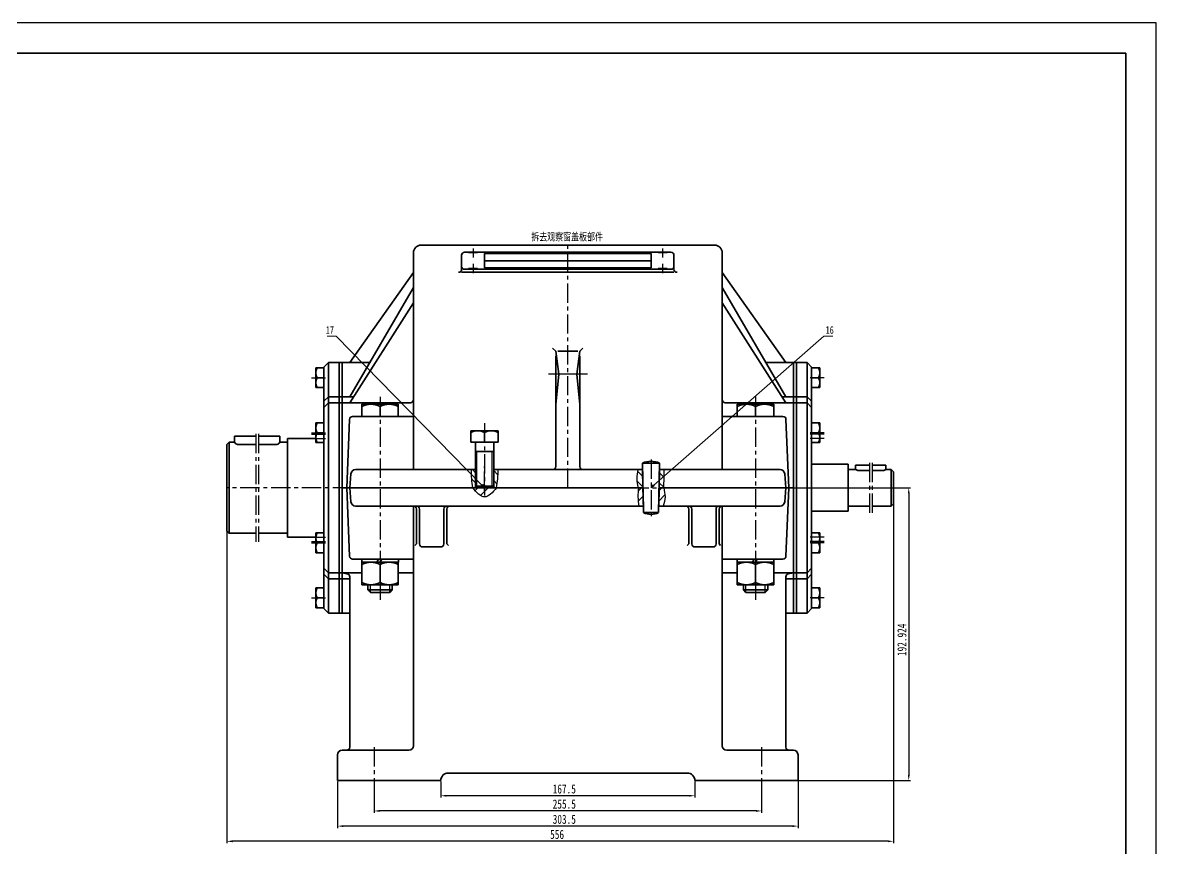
# Paper-space layout 'SW_Model_1' of a CAD drawing. Header units: millimetres. Extents: x -15 to 826, y 0 to 594.
# Drawn here: x 452.3 to 826, y 322 to 594 of the extents above; entities that cross this region are included whole.
import ezdxf

# ---------------------------------------------------------------- set-up
doc = ezdxf.new("R2010")
doc.units = ezdxf.units.MM
doc.linetypes.add('CENTER', pattern=[10.16, 6.35, -1.27, 1.27, -1.27])
for name, color, linetype in [('中心线', 1, 'CENTER'), ('剖面线', 5, 'Continuous'), ('尺寸', 179, 'Continuous'), ('文字', 179, 'Continuous'), ('标注', 179, 'Continuous'), ('细实线', 179, 'Continuous')]:
    doc.layers.add(name, color=color, linetype=linetype)
doc.layers.add('粗实线', color=179, linetype='Continuous', lineweight=35)
doc.styles.add('SLDTEXTSTYLE6', font='TXT', dxfattribs={"width": 0.75})
doc.styles.add('SLDTEXTSTYLE7', font='TXT', dxfattribs={"width": 0.75, "bigfont": 'bigfont'})
doc.dimstyles.new('SLDDIMSTYLE0', dxfattribs={"dimtxt": 3, "dimasz": 4.08, "dimexe": 0, "dimexo": 0.0625, "dimgap": 0.75, "dimtad": 2, "dimdec": 0, "dimlfac": 2, "dimrnd": 1e-09, "dimzin": 12, "dimdsep": 46, "dimtxsty": 'SLDTEXTSTYLE6', "dimblk1": 'NONE', "dimblk2": 'NONE', "dimsah": 1, "dimcen": 0.09, "dimadec": 0, "dimazin": 3, "dimtfac": 1, "dimtdec": 3, "dimtofl": 0, "dimtmove": 0, "dimatfit": 3, "dimldrblk": 'NONE', "dimfxl": 0, "dimfrac": 2, "dimtolj": 1, "dimtzin": 12, "dimarcsym": 0})
doc.dimstyles.new('SLDDIMSTYLE1', dxfattribs={"dimtxt": 3, "dimasz": 4.08, "dimexe": 0, "dimexo": 0.0625, "dimgap": 0.75, "dimtad": 2, "dimdec": 3, "dimlfac": 2, "dimrnd": 1e-09, "dimzin": 12, "dimdsep": 46, "dimtxsty": 'SLDTEXTSTYLE6', "dimblk1": 'NONE', "dimblk2": 'NONE', "dimsah": 1, "dimcen": 0.09, "dimadec": 0, "dimazin": 3, "dimtfac": 1, "dimtdec": 3, "dimtofl": 0, "dimtmove": 0, "dimatfit": 3, "dimldrblk": 'NONE', "dimfxl": 0, "dimfrac": 2, "dimtolj": 1, "dimtzin": 12, "dimarcsym": 0})
doc.dimstyles.new('SLDDIMSTYLE2', dxfattribs={"dimtxt": 3, "dimasz": 4.08, "dimexe": 0, "dimexo": 0.0625, "dimgap": 0.75, "dimtad": 2, "dimdec": 1, "dimlfac": 2, "dimrnd": 1e-09, "dimzin": 12, "dimdsep": 46, "dimtxsty": 'SLDTEXTSTYLE6', "dimblk1": 'NONE', "dimblk2": 'NONE', "dimsah": 1, "dimcen": 0.09, "dimadec": 0, "dimazin": 3, "dimtfac": 1, "dimtdec": 3, "dimtofl": 0, "dimtmove": 0, "dimatfit": 3, "dimldrblk": 'NONE', "dimfxl": 0, "dimfrac": 2, "dimtolj": 1, "dimtzin": 12, "dimarcsym": 0})

# ---------------------------------------------------------------- blocks, each defined once
blk = doc.blocks.new('_D_9')
at = {"layer": '尺寸'}
for p, q in [((519.64, 440.45), (519.64, 323.68)), ((739.39, 440.45), (739.39, 323.68)), ((737.52, 324.3), (521.52, 324.3))]:
    blk.add_line(p, q, dxfattribs=at)
for points in [[(521.52, 324.61), (521.52, 323.99), (519.64, 324.3)], [(737.52, 324.61), (737.52, 323.99), (739.39, 324.3)]]:
    blk.add_solid(points, dxfattribs=at)
at = {"layer": '尺寸', "insert": (626.19, 328.06), "char_height": 3, "attachment_point": 1, "style": 'SLDTEXTSTYLE6'}
blk.add_mtext('556', dxfattribs=at)
blk = doc.blocks.new('_None')
blk = doc.blocks.new('_D_10')
at = {"layer": '尺寸'}
for p, q in [((704.2, 440.76), (745.02, 440.76)), ((744.39, 438.89), (744.39, 346.18)), ((704.2, 344.3), (745.02, 344.3))]:
    blk.add_line(p, q, dxfattribs=at)
for points in [[(744.08, 438.89), (744.7, 438.89), (744.39, 440.76)], [(744.08, 346.18), (744.7, 346.18), (744.39, 344.3)]]:
    blk.add_solid(points, dxfattribs=at)
at = {"layer": '尺寸', "insert": (740.63, 385.33), "char_height": 3, "attachment_point": 1, "rotation": 90, "style": 'SLDTEXTSTYLE6'}
blk.add_mtext('192.924', dxfattribs=at)
blk = doc.blocks.new('_D_11')
at = {"layer": '尺寸'}
for p, q in [((590.14, 343.99), (590.14, 338.68)), ((673.89, 343.99), (673.89, 338.68)), ((672.02, 339.3), (592.02, 339.3))]:
    blk.add_line(p, q, dxfattribs=at)
for points in [[(592.02, 339.61), (592.02, 338.99), (590.14, 339.3)], [(672.02, 339.61), (672.02, 338.99), (673.89, 339.3)]]:
    blk.add_solid(points, dxfattribs=at)
at = {"layer": '尺寸', "insert": (627.03, 343.06), "char_height": 3, "attachment_point": 1, "style": 'SLDTEXTSTYLE6'}
blk.add_mtext('167.5', dxfattribs=at)
blk = doc.blocks.new('_D_12')
at = {"layer": '尺寸'}
for p, q in [((568.14, 343.99), (568.14, 333.68)), ((695.89, 343.99), (695.89, 333.68)), ((694.02, 334.3), (570.02, 334.3))]:
    blk.add_line(p, q, dxfattribs=at)
for points in [[(570.02, 334.61), (570.02, 333.99), (568.14, 334.3)], [(694.02, 334.61), (694.02, 333.99), (695.89, 334.3)]]:
    blk.add_solid(points, dxfattribs=at)
at = {"layer": '尺寸', "insert": (627.03, 338.06), "char_height": 3, "attachment_point": 1, "style": 'SLDTEXTSTYLE6'}
blk.add_mtext('255.5', dxfattribs=at)
blk = doc.blocks.new('_D_13')
at = {"layer": '尺寸'}
for p, q in [((556.14, 343.99), (556.14, 328.68)), ((707.89, 343.99), (707.89, 328.68)), ((706.02, 329.3), (558.02, 329.3))]:
    blk.add_line(p, q, dxfattribs=at)
for points in [[(558.02, 329.61), (558.02, 328.99), (556.14, 329.3)], [(706.02, 329.61), (706.02, 328.99), (707.89, 329.3)]]:
    blk.add_solid(points, dxfattribs=at)
at = {"layer": '尺寸', "insert": (627.03, 333.06), "char_height": 3, "attachment_point": 1, "style": 'SLDTEXTSTYLE6'}
blk.add_mtext('303.5', dxfattribs=at)

psp = doc.layouts.new('SW_Model_1')

# ---------------------------------------------------------------- hatches: boundary and pattern name
at = {"layer": '剖面线'}
h = psp.add_hatch(dxfattribs=at)
h.set_pattern_fill('ANSI31', color=256, scale=0.75, angle=90, style=0)
edge = h.paths.add_edge_path(flags=0)
edge.add_line((601.57867, 441.36275), (601.57867, 440.76275))
edge.add_line((601.57867, 440.76275), (600.64311, 440.76275))
edge.add_arc((627.64311, 446.03358), 27.50967, 178.4811496, 191.0461338, ccw=False)
edge.add_line((600.14311, 446.76275), (601.57867, 446.76275))
edge.add_line((601.57867, 446.76275), (601.57867, 441.36275))
h = psp.add_hatch(dxfattribs=at)
h.set_pattern_fill('ANSI31', color=256, scale=0.75, angle=90, style=0)
edge = h.paths.add_edge_path(flags=0)
edge.add_line((607.57867, 440.76275), (607.57867, 441.36275))
edge.add_line((607.57867, 441.36275), (607.57867, 446.76275))
edge.add_line((607.57867, 446.76275), (609.01423, 446.76275))
edge.add_arc((581.51423, 446.03358), 27.50967, -11.0461338, 1.5188504, ccw=False)
edge.add_line((608.51423, 440.76275), (607.57867, 440.76275))
h = psp.add_hatch(dxfattribs=at)
h.set_pattern_fill('ANSI31', color=256, scale=0.75, angle=90, style=0)
edge = h.paths.add_edge_path(flags=0)
edge.add_spline(control_points=[(655.29067, 440.76275), (655.0826, 441.76151), (654.6675, 443.75413), (655.00322, 445.76152), (655.17067, 446.76275)], knot_values=[0, 0, 0, 0, 6.062907507, 12.096008746, 12.096008746, 12.096008746, 12.096008746], weights=[1, 1, 1, 1, 1], degree=3, periodic=0)
edge.add_line((655.17067, 446.76275), (656.67067, 446.76275))
edge.add_line((656.67067, 446.76275), (656.79067, 440.76275))
edge.add_line((656.79067, 440.76275), (655.29067, 440.76275))
h = psp.add_hatch(dxfattribs=at)
h.set_pattern_fill('ANSI31', color=256, scale=0.75, angle=90, style=0)
edge = h.paths.add_edge_path(flags=0)
edge.add_spline(control_points=[(663.61667, 440.76275), (663.68335, 441.76244), (663.81663, 443.76058), (663.76331, 445.76244), (663.73667, 446.76275)], knot_values=[0, 0, 0, 0, 6.007832491, 12.008202973, 12.008202973, 12.008202973, 12.008202973], weights=[1, 1, 1, 1, 1], degree=3, periodic=0)
edge.add_line((663.73667, 446.76275), (662.23667, 446.76275))
edge.add_line((662.23667, 446.76275), (662.11667, 440.76275))
edge.add_line((662.11667, 440.76275), (663.61667, 440.76275))
h = psp.add_hatch(dxfattribs=at)
h.set_pattern_fill('ANSI31', color=256, scale=0.75, style=0)
edge = h.paths.add_edge_path(flags=0)
edge.add_spline(control_points=[(608.51423, 440.76275), (607.20237, 439.26275), (604.57867, 436.26275), (601.95496, 439.26275), (600.64311, 440.76275)], knot_values=[0, 0, 0, 0, 9.897196898, 19.794393795, 19.794393795, 19.794393795, 19.794393795], weights=[1, 1, 1, 1, 1], degree=3, periodic=0)
edge.add_line((600.64311, 440.76275), (608.51423, 440.76275))
h = psp.add_hatch(dxfattribs=at)
h.set_pattern_fill('ANSI31', color=256, scale=0.75, style=0)
edge = h.paths.add_edge_path(flags=0)
edge.add_spline(control_points=[(655.29067, 440.76275), (655.20411, 439.76204), (655.03076, 437.7578), (655.28391, 435.76204), (655.41067, 434.76275)], knot_values=[0, 0, 0, 0, 6.007832491, 12.032685731, 12.032685731, 12.032685731, 12.032685731], weights=[1, 1, 1, 1, 1], degree=3, periodic=0)
edge.add_line((655.41067, 434.76275), (656.91067, 434.76275))
edge.add_line((656.91067, 434.76275), (656.79067, 440.76275))
edge.add_line((656.79067, 440.76275), (655.29067, 440.76275))
h = psp.add_hatch(dxfattribs=at)
h.set_pattern_fill('ANSI31', color=256, scale=0.75, style=0)
edge = h.paths.add_edge_path(flags=0)
edge.add_spline(control_points=[(663.61667, 440.76275), (663.84389, 439.76115), (664.29979, 437.7515), (663.76495, 435.76113), (663.49667, 434.76275)], knot_values=[0, 0, 0, 0, 6.062907507, 12.164922283, 12.164922283, 12.164922283, 12.164922283], weights=[1, 1, 1, 1, 1], degree=3, periodic=0)
edge.add_line((663.49667, 434.76275), (661.99667, 434.76275))
edge.add_line((661.99667, 434.76275), (662.11667, 440.76275))
edge.add_line((662.11667, 440.76275), (663.61667, 440.76275))
at = {"layer": '标注'}
h = psp.add_hatch(dxfattribs=at)
h.set_pattern_fill('ANSI31', color=256, scale=0.5, style=0)
h.paths.add_polyline_path([(603.55544, 441.51035), (603.85321, 441.8018), (604.57867, 440.76275)], flags=0)
h = psp.add_hatch(dxfattribs=at)
h.set_pattern_fill('ANSI31', color=256, scale=0.5, style=0)
h.paths.add_polyline_path([(660.25545, 441.7441), (660.53039, 441.43102), (659.45367, 440.76275)], flags=0)

# ---------------------------------------------------------------- linework, layer by layer
at = {"layer": '中心线'}
for p, q in [((600.76617, 519.65607), (600.76617, 516.65607)), ((632.01617, 440.76275), (632.01617, 520.7245)), ((663.26617, 519.65607), (663.26617, 516.65607)), ((602.26617, 518.15607), (599.26617, 518.15607)), ((664.76617, 518.15607), (661.76617, 518.15607)), ((602.26617, 512.99982), (599.26617, 512.99982)), ((600.76617, 514.49982), (600.76617, 511.49982)), ((664.76617, 512.99982), (661.76617, 512.99982)), ((663.26617, 514.49982), (663.26617, 511.49982)), ((547.49117, 477.01275), (552.14117, 477.01275)), ((632.01617, 478.24363), (625.51617, 478.24363)), ((638.51617, 478.24363), (632.01617, 478.24363)), ((716.54117, 477.01275), (711.89117, 477.01275)), ((570.14117, 470.76275), (570.14117, 403.81275)), ((693.89117, 470.76275), (693.89117, 403.81275)), ((604.57867, 462.01275), (604.57867, 438.26275)), ((529.17339, 458.51275), (529.17339, 423.01275)), ((530.10895, 458.51275), (530.10895, 423.01275)), ((547.49117, 458.88775), (552.14117, 458.88775)), ((547.49117, 458.44042), (552.14117, 458.44042)), ((547.49117, 457.02621), (552.14117, 457.02621)), ((716.54117, 458.88775), (711.89117, 458.88775)), ((716.54117, 458.44042), (711.89117, 458.44042)), ((716.54117, 457.02621), (711.89117, 457.02621)), ((659.45367, 450.11275), (659.45367, 431.41275)), ((731.42339, 449.01275), (731.42339, 432.51275)), ((732.35895, 449.01275), (732.35895, 432.51275)), ((604.57867, 439.76275), (604.57867, 447.76275)), ((632.01617, 440.76275), (519.64117, 440.76275)), ((632.01617, 440.76275), (739.39117, 440.76275)), ((547.49117, 424.49929), (552.14117, 424.49929)), ((547.49117, 423.08508), (552.14117, 423.08508)), ((547.49117, 422.63775), (552.14117, 422.63775)), ((716.54117, 424.49929), (711.89117, 424.49929)), ((716.54117, 423.08508), (711.89117, 423.08508)), ((716.54117, 422.63775), (711.89117, 422.63775)), ((547.49117, 404.51275), (552.14117, 404.51275)), ((716.54117, 404.51275), (711.89117, 404.51275)), ((568.14117, 355.301), (568.14117, 343.301)), ((695.89117, 355.301), (695.89117, 343.301))]:
    psp.add_line(p, q, dxfattribs=at)
at = {"layer": '剖面线'}
for p, q in [((600.14311, 446.76275), (601.57867, 446.76275)), ((601.57867, 446.76275), (601.57867, 441.36275)), ((607.57867, 441.36275), (607.57867, 446.76275)), ((607.57867, 446.76275), (609.01423, 446.76275)), ((655.17067, 446.76275), (656.67067, 446.76275)), ((656.67067, 446.76275), (656.79067, 440.76275)), ((662.23667, 446.76275), (662.11667, 440.76275)), ((663.73667, 446.76275), (662.23667, 446.76275)), ((601.57867, 441.36275), (601.57867, 440.76275)), ((607.57867, 440.76275), (607.57867, 441.36275)), ((601.57867, 440.76275), (600.64311, 440.76275)), ((600.64311, 440.76275), (608.51423, 440.76275)), ((608.51423, 440.76275), (607.57867, 440.76275)), ((656.79067, 440.76275), (655.29067, 440.76275)), ((656.79067, 440.76275), (655.29067, 440.76275)), ((656.91067, 434.76275), (656.79067, 440.76275)), ((661.99667, 434.76275), (662.11667, 440.76275)), ((662.11667, 440.76275), (663.61667, 440.76275)), ((662.11667, 440.76275), (663.61667, 440.76275)), ((655.41067, 434.76275), (656.91067, 434.76275)), ((663.49667, 434.76275), (661.99667, 434.76275))]:
    psp.add_line(p, q, dxfattribs=at)
for centre, start, end in [((627.64311, 446.03358), 178.4811496, 191.0461338), ((581.51423, 446.03358), 348.9538662, 1.5188504)]:
    psp.add_arc(centre, 27.50967, start, end, dxfattribs=at)
for points, knots in [([(655.29067, 440.76275), (655.0826, 441.76151), (654.6675, 443.75413), (655.00322, 445.76152), (655.17067, 446.76275)], [0, 0, 0, 0, 6.062907507, 12.096008746, 12.096008746, 12.096008746, 12.096008746]), ([(663.61667, 440.76275), (663.68335, 441.76244), (663.81663, 443.76058), (663.76331, 445.76244), (663.73667, 446.76275)], [0, 0, 0, 0, 6.007832491, 12.008202973, 12.008202973, 12.008202973, 12.008202973]), ([(655.29067, 440.76275), (655.20411, 439.76204), (655.03076, 437.7578), (655.28391, 435.76204), (655.41067, 434.76275)], [0, 0, 0, 0, 6.007832491, 12.032685731, 12.032685731, 12.032685731, 12.032685731]), ([(663.61667, 440.76275), (663.84389, 439.76115), (664.29979, 437.7515), (663.76495, 435.76113), (663.49667, 434.76275)], [0, 0, 0, 0, 6.062907507, 12.164922283, 12.164922283, 12.164922283, 12.164922283])]:
    psp.add_open_spline(points, degree=3, knots=knots, dxfattribs=at)
psp.add_open_spline([(608.51423, 440.76275), (607.20237, 439.26275), (604.57867, 436.26275), (601.95496, 439.26275), (600.64311, 440.76275)], degree=3, dxfattribs=at)
at = {"layer": '文字'}
for p, q in [((826, 594), (-15, 594)), ((826, 0), (826, 594))]:
    psp.add_line(p, q, dxfattribs=at)
at = {"layer": '标注', "linetype": 'Continuous', "lineweight": 18}
for p, q in [((555.64117, 490.76275), (552.64117, 490.76275)), ((603.70433, 441.65607), (555.64117, 490.76275)), ((660.39292, 441.58756), (716.39117, 490.76275)), ((716.39117, 490.76275), (719.39117, 490.76275))]:
    psp.add_line(p, q, dxfattribs=at)
at = {"layer": '标注'}
for p, q in [((603.55544, 441.51035), (603.85321, 441.8018)), ((604.57867, 440.76275), (603.55544, 441.51035)), ((603.85321, 441.8018), (604.57867, 440.76275)), ((659.45367, 440.76275), (660.25545, 441.7441)), ((660.53039, 441.43102), (659.45367, 440.76275)), ((660.25545, 441.7441), (660.53039, 441.43102))]:
    psp.add_line(p, q, dxfattribs=at)
at = {"layer": '粗实线'}
for p, q in [((816, 584), (10, 584)), ((816, 10), (816, 584)), ((583.64117, 520.7245), (597.01617, 520.7245)), ((680.39117, 520.7245), (583.64117, 520.7245)), ((680.39117, 520.7245), (667.01617, 520.7245)), ((581.14117, 446.76275), (581.14117, 518.2245)), ((597.01617, 512.76545), (597.01617, 517.39045)), ((598.01617, 518.39045), (666.01617, 518.39045)), ((659.51617, 517.9217), (604.51617, 517.9217)), ((604.51617, 517.9217), (604.51617, 513.2342)), ((659.51617, 513.2342), (659.51617, 517.9217)), ((667.01617, 512.76545), (667.01617, 517.39045)), ((682.89117, 446.76275), (682.89117, 518.2245)), ((598.01617, 512.76545), (666.01617, 512.76545)), ((659.51617, 515.57795), (604.51617, 515.57795)), ((604.51617, 513.2342), (659.51617, 513.2342)), ((560.14117, 482.01275), (581.14117, 511.7245)), ((667.01617, 511.76545), (597.01617, 511.76545)), ((703.89117, 482.01275), (682.89117, 511.7245)), ((560.14117, 470.76275), (581.14117, 506.7245)), ((703.89117, 470.76275), (682.89117, 506.7245)), ((560.14117, 468.76275), (581.14117, 501.7245)), ((560.14117, 468.76275), (581.14117, 501.7245)), ((703.89117, 468.76275), (682.89117, 501.7245)), ((703.89117, 468.76275), (682.89117, 501.7245)), ((628.01617, 485.74363), (627.01617, 486.74363)), ((636.01617, 485.74363), (637.01617, 486.74363)), ((629.01617, 478.24363), (628.01617, 485.74363)), ((628.01617, 447.76275), (628.01617, 484.24363)), ((632.01617, 485.74363), (628.76617, 485.74363)), ((635.26617, 485.74363), (632.01617, 485.74363)), ((635.01617, 478.24363), (636.01617, 485.74363)), ((636.01617, 447.76275), (636.01617, 484.24363)), ((551.64117, 480.26275), (548.99117, 480.26275)), ((548.99117, 480.26275), (548.99117, 473.76275)), ((553.14117, 482.01275), (551.64117, 480.51275)), ((551.64117, 480.51275), (551.64117, 401.01275)), ((551.64117, 477.01275), (551.64117, 480.26275)), ((556.64117, 482.01275), (553.14117, 482.01275)), ((553.14117, 482.01275), (553.14117, 399.51275)), ((557.64117, 482.01275), (556.64117, 482.01275)), ((556.64117, 482.01275), (556.64117, 399.51275)), ((557.64117, 482.01275), (566.71065, 482.01275)), ((557.64117, 482.01275), (557.64117, 440.76275)), ((706.39117, 482.01275), (697.32169, 482.01275)), ((706.39117, 482.01275), (706.39117, 440.76275)), ((706.39117, 482.01275), (707.39117, 482.01275)), ((707.39117, 482.01275), (710.89117, 482.01275)), ((707.39117, 482.01275), (707.39117, 399.51275)), ((710.89117, 482.01275), (712.39117, 480.51275)), ((710.89117, 482.01275), (710.89117, 399.51275)), ((712.39117, 480.51275), (712.39117, 401.01275)), ((712.39117, 477.01275), (712.39117, 480.26275)), ((712.39117, 480.26275), (715.04117, 480.26275)), ((715.04117, 480.26275), (715.04117, 473.76275)), ((549.37978, 477.01275), (551.64117, 477.01275)), ((551.64117, 473.76275), (551.64117, 477.01275)), ((628.01617, 468.24363), (629.01617, 478.24363)), ((636.01617, 468.24363), (635.01617, 478.24363)), ((712.39117, 473.76275), (712.39117, 477.01275)), ((714.65255, 477.01275), (712.39117, 477.01275)), ((548.99117, 473.76275), (551.64117, 473.76275)), ((715.04117, 473.76275), (712.39117, 473.76275)), ((553.14117, 470.76275), (551.64117, 469.26275)), ((553.14117, 468.76275), (551.64117, 467.26275)), ((556.64117, 470.76275), (553.14117, 470.76275)), ((556.64117, 468.76275), (553.14117, 468.76275)), ((557.64117, 470.76275), (556.64117, 470.76275)), ((557.64117, 468.76275), (556.64117, 468.76275)), ((557.64117, 470.76275), (561.41537, 470.76275)), ((557.64117, 468.76275), (564.14117, 468.76275)), ((564.14117, 468.76275), (576.14117, 468.76275)), ((564.14117, 464.26275), (564.14117, 468.26275)), ((564.14117, 468.26275), (576.14117, 468.26275)), ((570.14117, 467.54531), (570.14117, 464.26275)), ((580.14117, 468.76275), (576.14117, 468.76275)), ((576.14117, 468.26275), (576.14117, 464.26275)), ((683.89117, 468.76275), (687.89117, 468.76275)), ((699.89117, 468.76275), (687.89117, 468.76275)), ((687.89117, 464.26275), (687.89117, 468.26275)), ((687.89117, 468.26275), (699.89117, 468.26275)), ((693.89117, 467.54531), (693.89117, 464.26275)), ((706.39117, 468.76275), (699.89117, 468.76275)), ((699.89117, 468.26275), (699.89117, 464.26275)), ((706.39117, 470.76275), (702.61696, 470.76275)), ((706.39117, 470.76275), (707.39117, 470.76275)), ((706.39117, 468.76275), (707.39117, 468.76275)), ((707.39117, 470.76275), (710.89117, 470.76275)), ((707.39117, 468.76275), (710.89117, 468.76275)), ((710.89117, 470.76275), (712.39117, 469.26275)), ((710.89117, 468.76275), (712.39117, 467.26275)), ((561.09952, 464.26275), (570.14117, 464.26275)), ((570.14117, 464.26275), (564.14117, 464.26275)), ((570.14117, 464.26275), (581.14117, 464.26275)), ((576.14117, 464.26275), (570.14117, 464.26275)), ((693.89117, 464.26275), (682.89117, 464.26275)), ((693.89117, 464.26275), (687.89117, 464.26275)), ((702.93281, 464.26275), (693.89117, 464.26275)), ((699.89117, 464.26275), (693.89117, 464.26275)), ((551.64117, 462.13775), (548.99117, 462.13775)), ((548.99117, 462.13775), (548.99117, 455.63775)), ((551.64117, 458.88775), (551.64117, 462.13775)), ((560.10042, 463.30526), (559.14117, 440.76275)), ((703.93191, 463.30526), (704.89117, 440.76275)), ((712.39117, 458.88775), (712.39117, 462.13775)), ((712.39117, 462.13775), (715.04117, 462.13775)), ((715.04117, 462.13775), (715.04117, 455.63775)), ((522.14117, 455.76275), (522.14117, 457.76275)), ((522.14117, 457.76275), (529.17339, 457.76275)), ((530.10895, 457.76275), (537.14117, 457.76275)), ((537.14117, 457.76275), (537.14117, 455.76275)), ((539.64117, 457.01275), (548.99117, 457.01275)), ((539.64117, 424.51275), (539.64117, 457.01275)), ((549.37978, 458.88775), (551.64117, 458.88775)), ((551.64117, 455.63775), (551.64117, 458.88775)), ((600.07867, 455.76275), (600.07867, 459.51275)), ((600.07867, 459.51275), (609.07867, 459.51275)), ((604.57867, 458.97467), (604.57867, 455.76275)), ((609.07867, 459.51275), (609.07867, 455.76275)), ((712.39117, 455.63775), (712.39117, 458.88775)), ((714.65255, 458.88775), (712.39117, 458.88775)), ((520.39117, 455.76275), (519.64117, 455.01275)), ((519.64117, 455.01275), (519.64117, 440.76275)), ((522.14117, 455.76275), (520.39117, 455.76275)), ((520.39117, 425.76275), (520.39117, 455.76275)), ((523.14117, 455.07184), (529.17339, 455.07184)), ((536.14117, 455.07184), (530.10895, 455.07184)), ((539.64117, 455.76275), (537.14117, 455.76275)), ((548.99117, 455.63775), (551.64117, 455.63775)), ((604.57867, 455.76275), (600.07867, 455.76275)), ((601.57867, 455.76275), (601.57867, 441.26275)), ((607.57867, 452.76275), (601.57867, 452.76275)), ((609.07867, 455.76275), (604.57867, 455.76275)), ((607.57867, 455.76275), (607.57867, 441.26275)), ((715.04117, 455.63775), (712.39117, 455.63775)), ((662.27967, 448.91275), (656.62767, 448.91275)), ((656.62767, 448.91275), (656.95367, 432.61275)), ((661.95367, 432.61275), (662.27967, 448.91275)), ((724.39117, 448.51275), (712.39117, 448.51275)), ((724.39117, 433.01275), (724.39117, 448.51275)), ((560.52655, 445.38732), (560.14117, 440.76275)), ((562.02137, 446.76275), (601.57867, 446.76275)), ((601.57867, 446.76275), (601.57867, 441.36275)), ((656.45367, 446.76275), (607.57867, 446.76275)), ((607.57867, 441.36275), (607.57867, 446.76275)), ((655.17067, 446.76275), (656.67067, 446.76275)), ((656.67067, 446.76275), (656.79067, 440.76275)), ((662.23667, 446.76275), (662.11667, 440.76275)), ((663.73667, 446.76275), (662.23667, 446.76275)), ((702.01097, 446.76275), (662.45367, 446.76275)), ((703.50579, 445.38732), (703.89117, 440.76275)), ((724.39117, 446.76275), (726.89117, 446.76275)), ((731.42339, 448.26275), (726.89117, 448.26275)), ((726.89117, 448.26275), (726.89117, 446.76275)), ((727.89117, 446.4196), (731.42339, 446.4196)), ((736.89117, 448.26275), (732.35895, 448.26275)), ((735.89117, 446.4196), (732.35895, 446.4196)), ((736.89117, 446.76275), (736.89117, 448.26275)), ((736.89117, 446.76275), (738.64117, 446.76275)), ((738.64117, 446.76275), (739.39117, 446.01275)), ((738.64117, 434.76275), (738.64117, 446.76275)), ((739.39117, 446.01275), (739.39117, 440.76275)), ((601.57867, 441.26275), (602.07867, 440.76275)), ((607.57867, 441.26275), (601.57867, 441.26275)), ((607.57867, 441.26275), (607.07867, 440.76275)), ((519.64117, 426.51275), (519.64117, 440.76275)), ((557.64117, 440.76275), (557.64117, 412.76275)), ((557.64117, 440.76275), (656.45367, 440.76275)), ((560.10042, 418.22024), (559.14117, 440.76275)), ((560.52655, 436.13818), (560.14117, 440.76275)), ((607.57867, 440.76275), (601.57867, 440.76275)), ((607.07867, 440.76275), (602.07867, 440.76275)), ((656.79067, 440.76275), (655.29067, 440.76275)), ((656.79067, 440.76275), (655.29067, 440.76275)), ((656.91067, 434.76275), (656.79067, 440.76275)), ((661.99667, 434.76275), (662.11667, 440.76275)), ((662.11667, 440.76275), (663.61667, 440.76275)), ((662.11667, 440.76275), (663.61667, 440.76275)), ((706.39117, 440.76275), (662.45367, 440.76275)), ((703.50579, 436.13818), (703.89117, 440.76275)), ((703.93191, 418.22024), (704.89117, 440.76275)), ((706.39117, 440.76275), (706.39117, 412.76275)), ((739.39117, 435.51275), (739.39117, 440.76275)), ((562.02137, 434.76275), (656.45367, 434.76275)), ((581.14117, 355.801), (581.14117, 434.76275)), ((582.14117, 433.76275), (582.14117, 422.26275)), ((583.14117, 433.76275), (583.14117, 422.26275)), ((591.14117, 433.76275), (591.14117, 422.26275)), ((592.14117, 433.76275), (592.14117, 422.26275)), ((655.41067, 434.76275), (656.91067, 434.76275)), ((663.49667, 434.76275), (661.99667, 434.76275)), ((702.01097, 434.76275), (662.45367, 434.76275)), ((671.89117, 433.76275), (671.89117, 422.26275)), ((672.89117, 433.76275), (672.89117, 422.26275)), ((680.89117, 433.76275), (680.89117, 422.26275)), ((681.89117, 433.76275), (681.89117, 422.26275)), ((682.89117, 355.801), (682.89117, 434.76275)), ((724.39117, 434.76275), (731.42339, 434.76275)), ((732.35895, 434.76275), (738.64117, 434.76275)), ((738.64117, 434.76275), (739.39117, 435.51275)), ((656.95367, 432.61275), (661.95367, 432.61275)), ((724.39117, 433.01275), (712.39117, 433.01275)), ((520.39117, 425.76275), (519.64117, 426.51275)), ((529.17339, 425.76275), (520.39117, 425.76275)), ((539.64117, 425.76275), (530.10895, 425.76275)), ((539.64117, 424.51275), (548.99117, 424.51275)), ((551.64117, 425.88775), (548.99117, 425.88775)), ((548.99117, 425.88775), (548.99117, 419.38775)), ((549.37978, 422.63775), (551.64117, 422.63775)), ((551.64117, 422.63775), (551.64117, 425.88775)), ((551.64117, 419.38775), (551.64117, 422.63775)), ((582.14117, 422.26275), (581.64117, 421.76275)), ((592.14117, 422.26275), (592.64117, 421.76275)), ((671.89117, 422.26275), (671.39117, 421.76275)), ((681.89117, 422.26275), (682.39117, 421.76275)), ((712.39117, 422.63775), (712.39117, 425.88775)), ((712.39117, 425.88775), (715.04117, 425.88775)), ((712.39117, 419.38775), (712.39117, 422.63775)), ((714.65255, 422.63775), (712.39117, 422.63775)), ((715.04117, 425.88775), (715.04117, 419.38775)), ((548.99117, 419.38775), (551.64117, 419.38775)), ((587.14117, 421.26275), (584.14117, 421.26275)), ((590.14117, 421.26275), (587.14117, 421.26275)), ((676.89117, 421.26275), (673.89117, 421.26275)), ((679.89117, 421.26275), (676.89117, 421.26275)), ((715.04117, 419.38775), (712.39117, 419.38775)), ((561.09952, 417.26275), (570.14117, 417.26275)), ((564.09117, 416.21275), (564.09117, 417.26275)), ((564.09117, 417.26275), (576.19117, 417.26275)), ((576.19117, 416.21275), (564.09117, 416.21275)), ((570.14117, 416.21275), (564.14117, 416.21275)), ((564.14117, 416.21275), (564.14117, 408.81275)), ((569.64117, 417.26275), (569.11617, 416.21275)), ((570.14117, 417.26275), (581.14117, 417.26275)), ((570.14117, 416.21275), (570.66617, 417.26275)), ((576.14117, 416.21275), (570.14117, 416.21275)), ((570.14117, 409.53019), (570.14117, 415.49531)), ((576.14117, 408.81275), (576.14117, 416.21275)), ((576.19117, 417.26275), (576.19117, 416.21275)), ((693.89117, 417.26275), (682.89117, 417.26275)), ((687.84117, 416.21275), (687.84117, 417.26275)), ((687.84117, 417.26275), (699.94117, 417.26275)), ((699.94117, 416.21275), (687.84117, 416.21275)), ((693.89117, 416.21275), (687.89117, 416.21275)), ((687.89117, 416.21275), (687.89117, 408.81275)), ((693.39117, 417.26275), (692.86617, 416.21275)), ((702.93281, 417.26275), (693.89117, 417.26275)), ((693.89117, 416.21275), (694.41617, 417.26275)), ((699.89117, 416.21275), (693.89117, 416.21275)), ((693.89117, 409.53019), (693.89117, 415.49531)), ((699.89117, 408.81275), (699.89117, 416.21275)), ((699.94117, 417.26275), (699.94117, 416.21275)), ((551.64117, 414.26275), (553.14117, 412.76275)), ((551.64117, 412.26275), (553.14117, 410.76275)), ((553.14117, 412.76275), (556.64117, 412.76275)), ((556.64117, 412.76275), (557.64117, 412.76275)), ((557.64117, 412.76275), (564.14117, 412.76275)), ((557.64117, 412.76275), (557.64117, 410.76275)), ((557.64117, 412.76275), (557.64117, 399.51275)), ((559.33728, 412.42353), (557.64117, 412.76275)), ((560.14117, 411.44295), (560.14117, 392.53188)), ((576.14117, 412.76275), (581.14117, 412.76275)), ((687.89117, 412.76275), (682.89117, 412.76275)), ((706.39117, 412.76275), (699.89117, 412.76275)), ((703.89117, 411.44295), (703.89117, 392.53188)), ((704.69505, 412.42353), (706.39117, 412.76275)), ((706.39117, 412.76275), (706.39117, 410.76275)), ((706.39117, 412.76275), (706.39117, 399.51275)), ((707.39117, 412.76275), (706.39117, 412.76275)), ((710.89117, 412.76275), (707.39117, 412.76275)), ((712.39117, 414.26275), (710.89117, 412.76275)), ((712.39117, 412.26275), (710.89117, 410.76275)), ((551.64117, 407.76275), (548.99117, 407.76275)), ((548.99117, 407.76275), (548.99117, 401.26275)), ((551.64117, 404.51275), (551.64117, 407.76275)), ((553.14117, 410.76275), (556.64117, 410.76275)), ((556.64117, 410.76275), (557.64117, 410.76275)), ((557.64117, 410.76275), (560.14117, 410.76275)), ((564.14117, 408.81275), (576.14117, 408.81275)), ((566.14117, 408.81275), (566.14117, 407.11275)), ((574.14117, 407.11275), (574.14117, 408.81275)), ((687.89117, 408.81275), (699.89117, 408.81275)), ((689.89117, 408.81275), (689.89117, 407.11275)), ((697.89117, 407.11275), (697.89117, 408.81275)), ((706.39117, 410.76275), (703.89117, 410.76275)), ((707.39117, 410.76275), (706.39117, 410.76275)), ((710.89117, 410.76275), (707.39117, 410.76275)), ((712.39117, 404.51275), (712.39117, 407.76275)), ((712.39117, 407.76275), (715.04117, 407.76275)), ((715.04117, 407.76275), (715.04117, 401.26275)), ((549.37978, 404.51275), (551.64117, 404.51275)), ((551.64117, 401.26275), (551.64117, 404.51275)), ((566.14117, 407.11275), (566.94117, 406.31275)), ((574.14117, 407.11275), (566.14117, 407.11275)), ((566.94117, 406.31275), (573.34117, 406.31275)), ((573.34117, 406.31275), (574.14117, 407.11275)), ((689.89117, 407.11275), (690.69117, 406.31275)), ((697.89117, 407.11275), (689.89117, 407.11275)), ((690.69117, 406.31275), (697.09117, 406.31275)), ((697.09117, 406.31275), (697.89117, 407.11275)), ((712.39117, 401.26275), (712.39117, 404.51275)), ((714.65255, 404.51275), (712.39117, 404.51275)), ((548.99117, 401.26275), (551.64117, 401.26275)), ((551.64117, 401.01275), (553.14117, 399.51275)), ((712.39117, 401.01275), (710.89117, 399.51275)), ((715.04117, 401.26275), (712.39117, 401.26275)), ((553.14117, 399.51275), (556.64117, 399.51275)), ((556.64117, 399.51275), (557.64117, 399.51275)), ((557.64117, 399.51275), (560.14117, 399.51275)), ((706.39117, 399.51275), (703.89117, 399.51275)), ((707.39117, 399.51275), (706.39117, 399.51275)), ((710.89117, 399.51275), (707.39117, 399.51275)), ((560.14117, 355.301), (560.14117, 392.53188)), ((703.89117, 355.301), (703.89117, 392.53188)), ((556.14117, 352.801), (556.14117, 344.301)), ((557.64117, 354.301), (579.64117, 354.301)), ((706.39117, 354.301), (684.39117, 354.301)), ((707.89117, 352.801), (707.89117, 344.301)), ((556.14117, 344.301), (590.14117, 344.301)), ((592.64117, 346.801), (632.01617, 346.801)), ((671.39117, 346.801), (632.01617, 346.801)), ((707.89117, 344.301), (673.89117, 344.301))]:
    psp.add_line(p, q, dxfattribs=at)
for centre, radius, start, end in [((583.64117, 518.2245), 2.5, 90, 180), ((680.39117, 518.2245), 2.5, 0, 90), ((598.01617, 517.39045), 1, 90, 180), ((666.01617, 517.39045), 1, 0, 90), ((596.01617, 512.76545), 1, 270, 0), ((598.01617, 513.76545), 1, 180, 270), ((666.01617, 513.76545), 1, 270, 0), ((668.01617, 512.76545), 1, 180, 270), ((552.58297, 478.63775), 3.59181, 153.1010489, 206.8989511), ((711.44936, 478.63775), 3.59181, 333.1010489, 26.8989511), ((552.58297, 475.38775), 3.59181, 153.1010489, 206.8989511), ((711.44936, 475.38775), 3.59181, 333.1010489, 26.8989511), ((567.14117, 461.63172), 6.63103, 63.1010489, 116.8989511), ((573.14117, 461.63172), 6.63103, 63.1010489, 116.8989511), ((580.14117, 469.76275), 1, 270, 0), ((683.89117, 469.76275), 1, 180, 270), ((690.89117, 461.63172), 6.63103, 63.1010489, 116.8989511), ((696.89117, 461.63172), 6.63103, 63.1010489, 116.8989511), ((561.09952, 463.26275), 1, 90, 177.5633518), ((702.93281, 463.26275), 1, 2.4366482, 90), ((552.58297, 460.51275), 3.59181, 153.1010489, 206.8989511), ((711.44936, 460.51275), 3.59181, 333.1010489, 26.8989511), ((552.58297, 457.26275), 3.59181, 153.1010489, 206.8989511), ((602.32867, 454.53948), 4.97327, 63.1010489, 116.8989511), ((606.82867, 454.53948), 4.97327, 63.1010489, 116.8989511), ((711.44936, 457.26275), 3.59181, 333.1010489, 26.8989511), ((659.45367, 442.55752), 6.95523, 66.0265706, 113.9734294), ((562.02137, 445.26275), 1.5, 90, 175.2363583), ((627.01617, 447.76275), 1, 270, 0), ((637.01617, 447.76275), 1, 180, 270), ((702.01097, 445.26275), 1.5, 4.7636417, 90), ((562.02137, 436.26275), 1.5, 184.7636417, 270), ((581.14117, 433.76275), 1, 0, 90), ((582.14117, 433.76275), 1, 0, 90), ((592.14117, 433.76275), 1, 90, 180), ((593.14117, 433.76275), 1, 90, 180), ((670.89117, 433.76275), 1, 0, 90), ((671.89117, 433.76275), 1, 0, 90), ((681.89117, 433.76275), 1, 90, 180), ((682.89117, 433.76275), 1, 90, 180), ((702.01097, 436.26275), 1.5, 270, 355.2363583), ((659.45367, 437.52108), 5.50833, 243.0085334, 296.9914666), ((552.58297, 424.26275), 3.59181, 153.1010489, 206.8989511), ((552.58297, 421.01275), 3.59181, 153.1010489, 206.8989511), ((584.14117, 422.26275), 1, 180, 270), ((590.14117, 422.26275), 1, 270, 0), ((673.89117, 422.26275), 1, 180, 270), ((679.89117, 422.26275), 1, 270, 0), ((711.44936, 424.26275), 3.59181, 333.1010489, 26.8989511), ((711.44936, 421.01275), 3.59181, 333.1010489, 26.8989511), ((561.09952, 418.26275), 1, 182.4366482, 270), ((567.14117, 409.58172), 6.63103, 63.1010489, 116.8989511), ((573.14117, 409.58172), 6.63103, 63.1010489, 116.8989511), ((690.89117, 409.58172), 6.63103, 63.1010489, 116.8989511), ((696.89117, 409.58172), 6.63103, 63.1010489, 116.8989511), ((702.93281, 418.26275), 1, 270, 357.5633518), ((559.14117, 411.44295), 1, 0, 78.6900675), ((704.89117, 411.44295), 1, 101.3099325, 180), ((552.58297, 406.13775), 3.59181, 153.1010489, 206.8989511), ((567.14117, 415.44378), 6.63103, 243.1010489, 296.8989511), ((573.14117, 415.44378), 6.63103, 243.1010489, 296.8989511), ((690.89117, 415.44378), 6.63103, 243.1010489, 296.8989511), ((696.89117, 415.44378), 6.63103, 243.1010489, 296.8989511), ((711.44936, 406.13775), 3.59181, 333.1010489, 26.8989511), ((552.58297, 402.88775), 3.59181, 153.1010489, 206.8989511), ((711.44936, 402.88775), 3.59181, 333.1010489, 26.8989511), ((559.14117, 355.301), 1, 270, 0), ((579.64117, 355.801), 1.5, 270, 0), ((684.39117, 355.801), 1.5, 180, 270), ((704.89117, 355.301), 1, 180, 270), ((557.64117, 352.801), 1.5, 90, 180), ((706.39117, 352.801), 1.5, 0, 90), ((592.64117, 344.301), 2.5, 90, 180), ((671.39117, 344.301), 2.5, 0, 90)]:
    psp.add_arc(centre, radius, start, end, dxfattribs=at)
for points, knots in [([(522.14117, 455.76275), (522.29447, 455.58117), (522.56705, 455.25832), (522.96641, 455.1286), (523.14117, 455.07184)], [0, 0, 0, 0, 1.391267174, 2.473787091, 2.473787091, 2.473787091, 2.473787091]), ([(537.14117, 455.76275), (536.98787, 455.58117), (536.71529, 455.25832), (536.31593, 455.1286), (536.14117, 455.07184)], [0, 0, 0, 0, 1.391267174, 2.473787091, 2.473787091, 2.473787091, 2.473787091]), ([(726.89117, 446.76275), (727.05407, 446.67154), (727.3669, 446.4964), (727.72132, 446.44448), (727.89117, 446.4196)], [0, 0, 0, 0, 1.109408875, 2.130383724, 2.130383724, 2.130383724, 2.130383724]), ([(736.89117, 446.76275), (736.72826, 446.67154), (736.41543, 446.4964), (736.06102, 446.44448), (735.89117, 446.4196)], [0, 0, 0, 0, 1.109408875, 2.130383724, 2.130383724, 2.130383724, 2.130383724])]:
    psp.add_open_spline(points, degree=3, knots=knots, dxfattribs=at)
at = {"layer": '细实线'}
for p, q in [((602.07867, 440.76275), (602.07867, 452.76275)), ((607.07867, 440.76275), (607.07867, 452.76275)), ((600.14311, 446.76275), (601.57867, 446.76275)), ((607.57867, 446.76275), (609.01423, 446.76275)), ((601.57867, 440.76275), (601.57867, 441.36275)), ((607.57867, 441.36275), (607.57867, 440.76275)), ((601.57867, 440.76275), (600.64311, 440.76275)), ((608.51423, 440.76275), (600.64311, 440.76275)), ((608.51423, 440.76275), (607.57867, 440.76275)), ((566.94117, 406.31275), (566.94117, 408.81275)), ((573.34117, 406.31275), (573.34117, 408.81275)), ((690.69117, 406.31275), (690.69117, 408.81275)), ((697.09117, 406.31275), (697.09117, 408.81275))]:
    psp.add_line(p, q, dxfattribs=at)
for centre, start, end in [((627.64311, 446.03358), 178.4811496, 191.0461338), ((581.51423, 446.03358), 348.9538662, 1.5188504)]:
    psp.add_arc(centre, 27.50967, start, end, dxfattribs=at)
for points, knots in [([(655.29067, 440.76275), (655.0826, 441.76151), (654.6675, 443.75413), (655.00322, 445.76152), (655.17067, 446.76275)], [0, 0, 0, 0, 6.062907507, 12.096008746, 12.096008746, 12.096008746, 12.096008746]), ([(663.61667, 440.76275), (663.68335, 441.76244), (663.81663, 443.76058), (663.76331, 445.76244), (663.73667, 446.76275)], [0, 0, 0, 0, 6.007832491, 12.008202973, 12.008202973, 12.008202973, 12.008202973]), ([(655.29067, 440.76275), (655.20411, 439.76204), (655.03076, 437.7578), (655.28391, 435.76204), (655.41067, 434.76275)], [0, 0, 0, 0, 6.007832491, 12.032685731, 12.032685731, 12.032685731, 12.032685731]), ([(663.61667, 440.76275), (663.84389, 439.76115), (664.29979, 437.7515), (663.76495, 435.76113), (663.49667, 434.76275)], [0, 0, 0, 0, 6.062907507, 12.164922283, 12.164922283, 12.164922283, 12.164922283])]:
    psp.add_open_spline(points, degree=3, knots=knots, dxfattribs=at)
psp.add_open_spline([(608.51423, 440.76275), (607.20237, 439.26275), (604.57867, 436.26275), (601.95496, 439.26275), (600.64311, 440.76275)], degree=3, dxfattribs=at)

# ---------------------------------------------------------------- texts
at = {"layer": '文字', "char_height": 2.5, "attachment_point": 2}
for s, insert, style in [('拆去观察窗盖板部件', (631.78179, 524.46453), 'SLDTEXTSTYLE7'), ('17', (553.59082, 494.00278), 'SLDTEXTSTYLE6'), ('16', (718.34082, 494.00278), 'SLDTEXTSTYLE6')]:
    psp.add_mtext(s, dxfattribs=dict(at, insert=insert, style=style))

# ---------------------------------------------------------------- dimensions: what is measured, and where the dimension line sits
at = {"layer": '尺寸'}
for base, p1, p2, dimstyle, picture, middle in [((739.3911666667, 326.1135), (519.6411666667, 440.76275), (739.3911666667, 440.76275), 'SLDDIMSTYLE0', '_D_9', (629.5161666667, 326.1135)), ((707.89117, 331.1135), (556.14117, 344.301), (707.89117, 344.301), 'SLDDIMSTYLE2', '_D_13', (632.01617, 331.1135)), ((695.89117, 336.1135), (568.14117, 344.301), (695.89117, 344.301), 'SLDDIMSTYLE2', '_D_12', (632.01617, 336.1135)), ((673.89117, 341.1135), (590.14117, 344.301), (673.89117, 344.301), 'SLDDIMSTYLE2', '_D_11', (632.01617, 341.1135))]:
    dim = psp.add_linear_dim(base=base, p1=p1, p2=p2, dimstyle=dimstyle, dxfattribs=at)
    dim.commit()
    dim.dimension.update_dxf_attribs({"geometry": picture, "text_midpoint": middle, "dimtype": 160})
dim = psp.add_linear_dim(base=(742.5786666667, 440.76275), p1=(703.8911666667, 344.301), p2=(703.8911666667, 440.76275), angle=90, dimstyle='SLDDIMSTYLE1', dxfattribs=at)
dim.commit()
dim.dimension.update_dxf_attribs({"geometry": '_D_10', "text_midpoint": (742.5786666667, 392.531875), "dimtype": 160})

doc.saveas('drawing.dxf')
